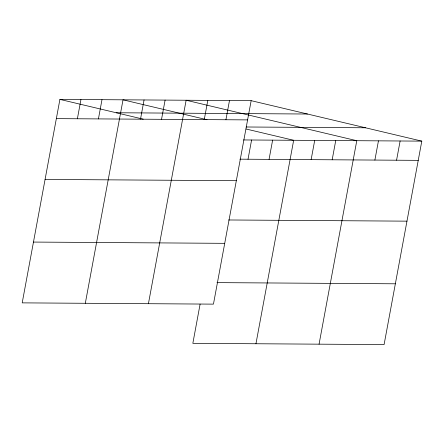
<?xml version="1.0" encoding="UTF-8"?>
<svg xmlns="http://www.w3.org/2000/svg" width="444" height="444" viewBox="0 0 444 444"><rect width="100%" height="100%" fill="white"/><g stroke="black" fill="none" stroke-linecap="round" stroke-linejoin="round"><path stroke-width="0.67" d="M251.16 100.666L59.912 99.401L22.2 302.869L213.453 304.134L251.16 100.666L421.8 141.131L384.088 344.6L192.84 343.334L200.1 304.151M77.384 118.764L80.947 99.539M98.424 118.903L101.987 99.678M85.315 303.285L123.021 99.817L206.993 119.73M140.498 119.186L144.061 99.956M161.538 119.325L165.101 100.094M148.424 303.707L186.136 100.239L356.776 140.704L319.064 344.167M204.251 119.608L207.814 100.377M225.924 119.752L229.487 100.522M248.024 159.23L251.587 140.004M269.058 159.368L272.622 140.143M255.949 343.75L293.662 140.282L246.065 128.999M311.133 159.646L314.702 140.421M332.173 159.79L335.736 140.559M374.886 160.073L378.449 140.842M396.564 160.212L400.127 140.987M116.223 112.754L307.47 114.019M56.349 118.626L247.597 119.891M246.176 126.99L365.49 127.778M243.44 139.949L421.8 141.131M239.877 159.174L418.237 160.356M45.077 179.426L236.33 180.691M228.61 219.974L406.97 221.156M33.467 242.069L224.72 243.334M216.999 282.617L395.36 283.799M59.912 99.401L143.207 119.153"/></g></svg>
